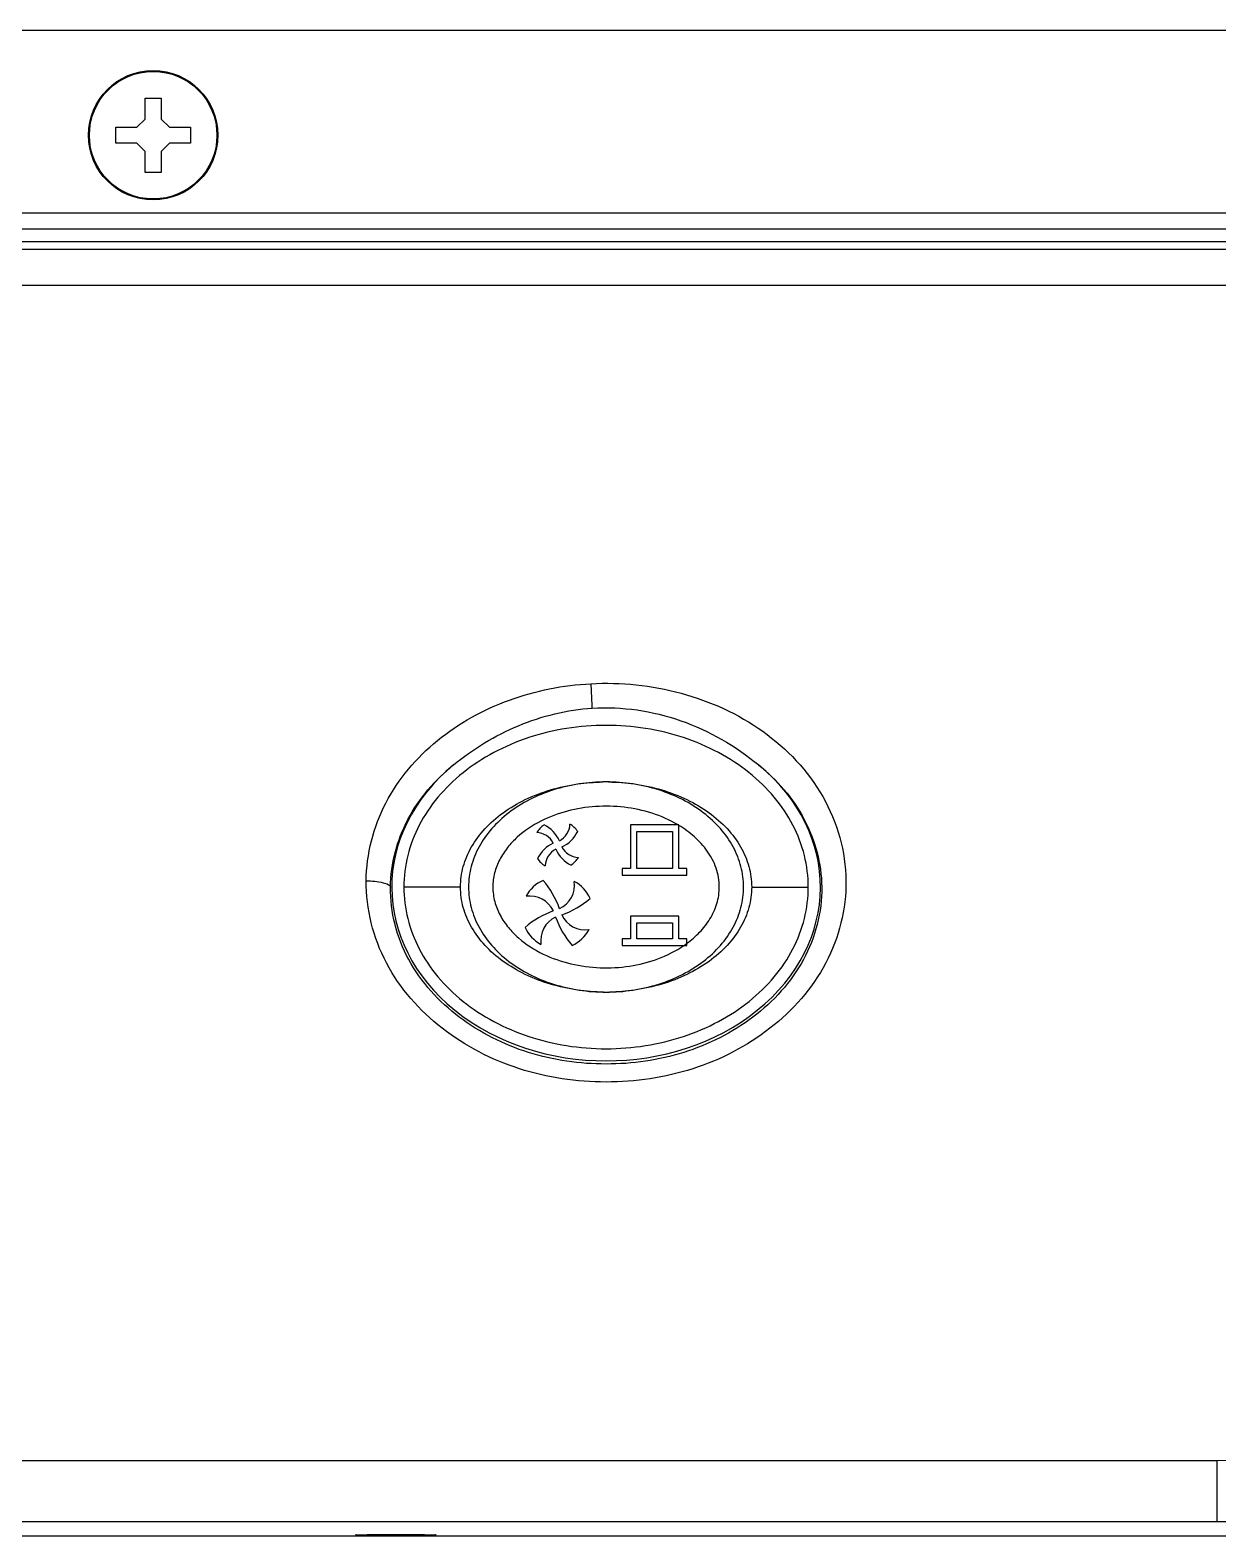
# Model space of a CAD drawing. Header units: millimetres. Extents: x -1686 to 4120, y -1850 to 2563.
# Drawn here: x 587.8 to 661.2, y -130 to -36.9 of the extents above; entities that cross this region are included whole.
import ezdxf

# ---------------------------------------------------------------- set-up
doc = ezdxf.new("R2010")
doc.units = ezdxf.units.MM
doc.header["$LTSCALE"] = 65.395
doc.layers.get('0').update_dxf_attribs({"linetype": 'CONTINUOUS'})
doc.layers.add('ASSI', color=7, linetype='CONTINUOUS')
doc.layers.add('GEOM', color=7, linetype='CONTINUOUS')

msp = doc.modelspace()

# ---------------------------------------------------------------- linework, layer by layer
at = {"linetype": 'Continuous'}
for p, q in [((48.279, -36.869), (805.279, -36.869)), ((594.879, -41.069), (595.879, -41.069)), ((594.879, -42.369), (594.879, -41.069)), ((595.879, -41.069), (595.879, -42.369)), ((594.379, -42.869), (594.879, -42.369)), ((595.879, -42.369), (596.379, -42.869)), ((593.079, -42.869), (594.379, -42.869)), ((593.079, -43.869), (593.079, -42.869)), ((596.379, -42.869), (597.679, -42.869)), ((597.679, -42.869), (597.679, -43.869)), ((594.379, -43.869), (593.079, -43.869)), ((594.879, -44.369), (594.379, -43.869)), ((594.879, -45.669), (594.879, -44.369)), ((596.379, -43.869), (595.879, -44.369)), ((595.879, -44.369), (595.879, -45.669)), ((597.679, -43.869), (596.379, -43.869)), ((595.879, -45.669), (594.879, -45.669)), ((614.379, -89.869), (610.879, -89.869)), ((632.379, -89.869), (635.879, -89.869))]:
    msp.add_line(p, q, dxfattribs=at)
for points in [[(635.879, -89.869), (635.879, -89.215), (635.718, -87.906), (635.002, -86.018), (633.84, -84.278), (632.275, -82.753), (630.369, -81.501), (628.194, -80.571), (625.834, -79.998), (623.379, -79.805), (620.925, -79.998), (618.565, -80.571), (616.39, -81.501), (614.484, -82.753), (612.919, -84.278), (611.756, -86.018), (611.041, -87.906), (610.879, -89.215), (610.879, -89.869)], [(631.879, -89.869), (631.879, -89.444), (631.77, -88.593), (631.283, -87.366), (630.492, -86.235), (629.429, -85.243), (628.132, -84.43), (626.653, -83.825), (625.048, -83.453), (623.379, -83.327), (621.71, -83.453), (620.106, -83.825), (618.627, -84.43), (617.33, -85.243), (616.266, -86.235), (615.476, -87.366), (614.989, -88.593), (614.879, -89.444), (614.879, -89.869)], [(610.879, -89.869), (610.879, -90.524), (611.041, -91.833), (611.756, -93.721), (612.919, -95.461), (614.484, -96.986), (616.39, -98.238), (618.565, -99.168), (620.925, -99.74), (623.379, -99.934), (625.834, -99.74), (628.194, -99.168), (630.369, -98.238), (632.275, -96.986), (633.84, -95.461), (635.002, -93.721), (635.718, -91.833), (635.879, -90.524), (635.879, -89.869)], [(614.879, -89.869), (614.879, -90.295), (614.989, -91.145), (615.476, -92.373), (616.266, -93.504), (617.33, -94.495), (618.627, -95.309), (620.106, -95.913), (621.71, -96.285), (623.379, -96.411), (625.048, -96.285), (626.653, -95.913), (628.132, -95.309), (629.429, -94.495), (630.492, -93.504), (631.283, -92.373), (631.77, -91.145), (631.879, -90.295), (631.879, -89.869)]]:
    msp.add_open_spline(points, degree=3, dxfattribs=at)
for points, knots in [([(614.379, -89.869), (614.379, -89.444), (614.495, -88.593), (615.011, -87.366), (615.848, -86.235), (616.974, -85.243), (618.347, -84.43), (619.913, -83.825), (621.546, -83.467), (622.653, -83.38), (623.174, -83.371)], [0, 0, 0, 0, 0.126846, 0.253692, 0.380537, 0.507383, 0.634229, 0.761075, 0.88792, 1, 1, 1, 1]), ([(623.538, -83.37), (624.074, -83.377), (625.197, -83.464), (626.846, -83.825), (628.412, -84.43), (629.784, -85.243), (630.911, -86.235), (631.748, -87.366), (632.263, -88.593), (632.379, -89.444), (632.379, -89.869)], [0, 0, 0, 0, 0.1151, 0.241514, 0.367929, 0.494343, 0.620757, 0.747171, 0.873586, 1, 1, 1, 1]), ([(623.221, -96.368), (622.685, -96.361), (621.562, -96.274), (619.913, -95.913), (618.347, -95.309), (616.974, -94.495), (615.848, -93.504), (615.011, -92.373), (614.495, -91.145), (614.379, -90.295), (614.379, -89.869)], [0, 0, 0, 0, 0.1151, 0.241514, 0.367929, 0.494343, 0.620757, 0.747171, 0.873586, 1, 1, 1, 1]), ([(632.379, -89.869), (632.379, -90.295), (632.263, -91.145), (631.748, -92.373), (630.911, -93.504), (629.784, -94.495), (628.412, -95.309), (626.846, -95.913), (625.212, -96.271), (624.105, -96.359), (623.585, -96.368)], [0, 0, 0, 0, 0.126846, 0.253692, 0.380537, 0.507383, 0.634229, 0.761075, 0.88792, 1, 1, 1, 1])]:
    msp.add_open_spline(points, degree=3, knots=knots, dxfattribs=at)
at = {"layer": 'ASSI', "linetype": 'Continuous'}
for radius in [4, 3.945]:
    msp.add_circle((595.379, -43.369), radius, dxfattribs=at)
msp.add_ellipse((610.379, -129.939), major_axis=(2.5, 0), ratio=0.008727, dxfattribs=at)
at = {"layer": 'GEOM', "linetype": 'Continuous'}
for p, q in [((39.779, -48.169), (810.979, -48.169)), ((39.779, -49.169), (810.979, -49.169)), ((810.979, -49.969), (39.779, -49.969)), ((852.915, -50.441), (-2.156, -50.441)), ((729.379, -52.664), (121.379, -52.664)), ((627.879, -86.026), (624.879, -86.026)), ((624.879, -86.026), (624.879, -88.726)), ((625.279, -86.426), (627.479, -86.426)), ((625.279, -88.726), (625.279, -86.426)), ((627.479, -86.426), (627.479, -88.726)), ((627.879, -88.726), (627.879, -86.026)), ((624.879, -88.726), (624.379, -88.726)), ((624.379, -88.726), (624.379, -89.126)), ((624.379, -89.126), (628.379, -89.126)), ((627.479, -88.726), (625.279, -88.726)), ((628.379, -88.726), (627.879, -88.726)), ((628.379, -89.126), (628.379, -88.726)), ((627.879, -91.68), (624.879, -91.68)), ((624.879, -91.68), (624.879, -93.08)), ((625.279, -92.08), (627.479, -92.08)), ((625.279, -93.08), (625.279, -92.08)), ((627.479, -92.08), (627.479, -93.08)), ((627.879, -93.08), (627.879, -91.68)), ((624.879, -93.08), (624.379, -93.08)), ((624.379, -93.08), (624.379, -93.48)), ((627.479, -93.08), (625.279, -93.08)), ((628.379, -93.08), (627.879, -93.08)), ((628.379, -93.48), (628.379, -93.08)), ((624.379, -93.48), (628.379, -93.48)), ((661.162, -125.351), (189.597, -125.351)), ((661.162, -129.128), (661.162, -125.351)), ((661.162, -129.128), (189.597, -129.128)), ((426.979, -130), (778.779, -130))]:
    msp.add_line(p, q, dxfattribs=at)
for centre, radius, start, end in [((620.379, -87.269), 1.5, 124.0172, 149.26357), ((619.048, -87.702), 1.2, 27.0339, 87.98526), ((618.668, -87.825), 2, 24.16792, 64.12753), ((619.947, -85.938), 1.2, 297.0339, 357.98526), ((619.823, -85.557), 2, 294.16792, 334.12753), ((620.379, -87.269), 1.5, 34.0172, 59.26357), ((624.281, -91.98), 6.931, 58.96831, 59.2138), ((624.312, -91.929), 6.872, 58.72141, 58.96831), ((620.936, -88.981), 2, 114.16792, 154.12753), ((620.812, -88.601), 1.2, 117.0339, 177.98526), ((622.091, -86.713), 2, 204.16792, 244.12753), ((621.711, -86.837), 1.2, 207.0339, 267.98526), ((620.379, -87.269), 1.5, 214.0172, 239.26357), ((620.379, -87.269), 1.5, 304.0172, 329.26357), ((620.379, -91.469), 2.2, 113.96357, 152.18439), ((615.053, -93.2), 5.8, 20.09537, 40.16391), ((619.823, -89.757), 1.6, 295.0408, 8.40593), ((620.379, -91.469), 2.2, 23.96357, 62.18439), ((618.668, -92.025), 1.6, 25.0408, 98.40593), ((618.649, -86.143), 5.8, 290.09537, 310.16391), ((622.11, -96.795), 5.8, 110.09537, 130.16391), ((620.936, -93.181), 1.6, 115.0408, 188.40593), ((625.705, -89.739), 5.8, 200.09537, 220.16391), ((622.091, -90.913), 1.6, 205.0408, 278.40593), ((620.379, -91.469), 2.2, 203.96357, 242.18439), ((620.379, -91.469), 2.2, 293.96357, 332.18439), ((624.219, -87.67), 7.039, 304.37721, 305.3083), ((624.317, -87.809), 6.869, 305.3109, 305.61231), ((624.391, -87.911), 6.743, 305.61126, 306.26422)]:
    msp.add_arc(centre, radius, start, end, dxfattribs=at)
msp.add_ellipse((623.379, -89.869), major_axis=(13.25, 0), ratio=0.811321, start_param=8.646207, end_param=13.345013, dxfattribs=at)
for points, knots in [([(608.549, -89.481), (608.564, -87.83), (609.436, -84.466), (612.787, -80.543), (617.323, -78.052), (620.727, -77.381), (622.437, -77.292)], [0, 0, 0, 0, 0.245088, 0.493628, 0.745763, 1, 1, 1, 1]), ([(622.437, -77.292), (624.304, -77.195), (628.082, -77.58), (633.235, -79.926), (637.148, -84.005), (638.192, -87.681), (638.21, -89.481)], [0, 0, 0, 0, 0.254157, 0.506594, 0.755266, 1, 1, 1, 1]), ([(622.527, -78.805), (622.523, -78.7), (622.502, -78.196), (622.476, -77.692), (622.453, -77.293)], [0, 0, 0, 0, 0.20739, 1, 1, 1, 1]), ([(613.947, -82.32), (615.155, -81.326), (617.863, -79.664), (620.966, -78.905), (622.527, -78.805)], [0, 0, 0, 0, 0.50022, 1, 1, 1, 1]), ([(622.527, -78.805), (624.366, -78.687), (628.128, -79.25), (631.386, -81.148), (632.812, -82.319)], [0, 0, 0, 0, 0.499617, 1, 1, 1, 1]), ([(610.048, -89.869), (610.064, -88.431), (610.842, -85.499), (612.808, -83.244), (613.946, -82.321)], [0, 0, 0, 0, 0.495279, 1, 1, 1, 1]), ([(632.809, -82.317), (633.948, -83.241), (635.916, -85.496), (636.695, -88.431), (636.711, -89.869)], [0, 0, 0, 0, 0.504682, 1, 1, 1, 1]), ([(627.828, -86.026), (627.323, -85.726), (626.237, -85.249), (624.503, -84.88), (622.73, -84.837), (620.979, -85.118), (619.316, -85.736), (618.077, -86.56), (617.265, -87.416), (616.778, -88.158), (616.456, -88.986), (616.379, -89.576), (616.379, -89.869)], [0, 0, 0, 0, 0.124971, 0.249985, 0.375029, 0.50006, 0.625047, 0.74992, 0.812484, 0.875029, 0.93753, 1, 1, 1, 1]), ([(630.379, -89.869), (630.379, -89.474), (630.239, -88.677), (629.673, -87.616), (628.864, -86.731), (628.219, -86.262), (627.879, -86.057)], [0, 0, 0, 0, 0.249578, 0.499496, 0.749686, 1, 1, 1, 1]), ([(638.21, -89.481), (638.225, -91.226), (637.32, -94.805), (633.691, -98.889), (628.818, -101.399), (623.379, -102.194), (617.941, -101.399), (613.069, -98.888), (609.438, -94.805), (608.534, -91.226), (608.549, -89.481)], [0, 0, 0, 0, 0.122548, 0.246883, 0.373004, 0.499998, 0.626996, 0.753118, 0.877454, 1, 1, 1, 1]), ([(608.549, -89.481), (608.899, -89.484), (609.379, -89.529), (609.871, -89.677), (610.04, -89.805), (610.048, -89.869)], [0, 0, 0, 0, 0.658251, 0.878265, 1, 1, 1, 1]), ([(636.711, -89.869), (636.727, -91.412), (635.896, -94.589), (632.608, -98.164), (628.241, -100.359), (623.379, -101.047), (618.518, -100.359), (614.151, -98.164), (610.863, -94.589), (610.031, -91.412), (610.048, -89.869)], [0, 0, 0, 0, 0.121683, 0.245944, 0.37244, 0.499998, 0.627559, 0.754059, 0.878321, 1, 1, 1, 1]), ([(616.379, -89.869), (616.379, -90.172), (616.46, -90.78), (616.802, -91.63), (617.316, -92.387), (618.168, -93.255), (619.462, -94.078), (621.19, -94.676), (623.002, -94.919), (624.827, -94.818), (626.599, -94.37), (627.694, -93.821), (628.194, -93.48)], [0, 0, 0, 0, 0.062469, 0.12497, 0.187514, 0.250079, 0.374963, 0.499959, 0.624997, 0.750044, 0.875055, 1, 1, 1, 1]), ([(628.379, -93.348), (628.659, -93.143), (629.186, -92.687), (629.833, -91.864), (630.273, -90.911), (630.379, -90.215), (630.379, -89.869)], [0, 0, 0, 0, 0.250244, 0.500379, 0.750306, 1, 1, 1, 1]), ([(693.147, -107.307), (691.513, -110.005), (687.523, -115.027), (679.819, -120.822), (670.837, -124.507), (664.381, -125.351), (661.162, -125.351)], [0, 0, 0, 0, 0.24716, 0.496466, 0.747665, 1, 1, 1, 1]), ([(695.909, -109.306), (694.154, -112.268), (689.844, -117.786), (681.475, -124.154), (671.698, -128.2), (664.667, -129.128), (661.162, -129.128)], [0, 0, 0, 0, 0.247534, 0.496947, 0.747994, 1, 1, 1, 1])]:
    msp.add_open_spline(points, degree=3, knots=knots, dxfattribs=at)

doc.saveas('drawing.dxf')
